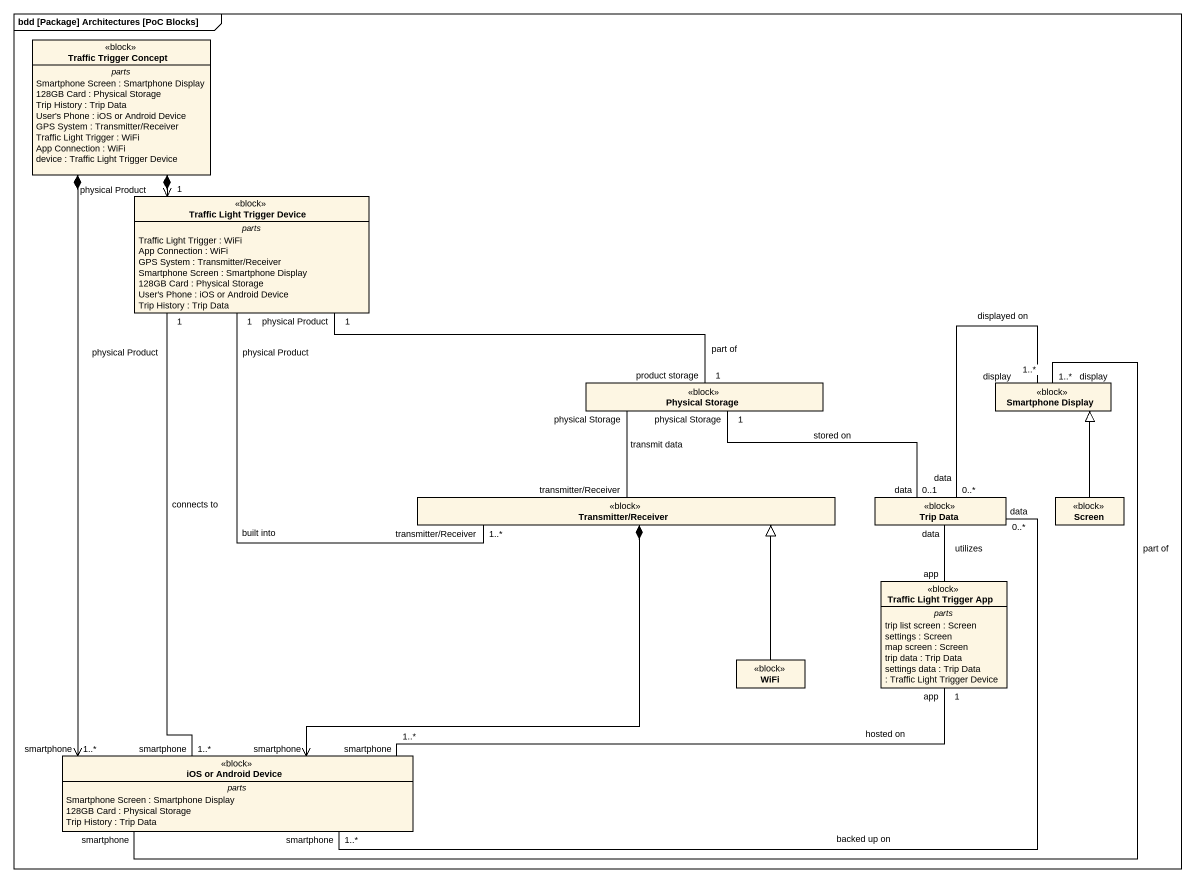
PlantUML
@startuml
mainframe bdd [Package] Architectures [PoC Blocks]
hide circle
hide empty members
class "Traffic Trigger Concept" as Traffic_Trigger_Concept <<block>> {
  -- parts --
  Smartphone Screen : Smartphone Display
  128GB Card : Physical Storage
  Trip History : Trip Data
  User's Phone : iOS or Android Device
  GPS System : Transmitter/Receiver
  Traffic Light Trigger : WiFi
  App Connection : WiFi
  device : Traffic Light Trigger Device
}
class "Traffic Light Trigger Device" as Traffic_Light_Trigger_Device <<block>> {
  -- parts --
  Traffic Light Trigger : WiFi
  App Connection : WiFi
  GPS System : Transmitter/Receiver
  Smartphone Screen : Smartphone Display
  128GB Card : Physical Storage
  User's Phone : iOS or Android Device
  Trip History : Trip Data
}
class "Physical Storage" as Physical_Storage <<block>>
class "Smartphone Display" as Smartphone_Display <<block>>
class "Transmitter/Receiver" as Transmitter_Receiver <<block>>
class "Trip Data" as Trip_Data <<block>>
class Screen <<block>>
class "Traffic Light Trigger App" as Traffic_Light_Trigger_App <<block>> {
  -- parts --
  trip list screen : Screen
  settings : Screen
  map screen : Screen
  trip data : Trip Data
  settings data : Trip Data
  : Traffic Light Trigger Device
}
class WiFi <<block>>
class "iOS or Android Device" as iOS_or_Android_Device <<block>> {
  -- parts --
  Smartphone Screen : Smartphone Display
  128GB Card : Physical Storage
  Trip History : Trip Data
}
Traffic_Trigger_Concept *--> "physical Product\n1" Traffic_Light_Trigger_Device
Traffic_Trigger_Concept *--> "smartphone\n1..*" iOS_or_Android_Device
Traffic_Light_Trigger_Device "physical Product\n1" -- "transmitter/Receiver\n1..*" Transmitter_Receiver : built into
Physical_Storage "product storage\n1" -left- "physical Product\n1" Traffic_Light_Trigger_Device : part of
Smartphone_Display "display\n1..*" -left- "smartphone" iOS_or_Android_Device : part of
Transmitter_Receiver "transmitter/Receiver" -up- "physical Storage" Physical_Storage : transmit data
Transmitter_Receiver *--> "smartphone" iOS_or_Android_Device
Trip_Data "data\n0..1" -left- "physical Storage\n1" Physical_Storage : stored on
Trip_Data "data\n0..*" -up- "display\n1..*" Smartphone_Display : displayed on
Trip_Data "data\n0..*" -left- "smartphone\n1..*" iOS_or_Android_Device : backed up on
Screen -up-|> Smartphone_Display
Traffic_Light_Trigger_App "app" -up- "data" Trip_Data : utilizes
WiFi -up-|> Transmitter_Receiver
iOS_or_Android_Device "smartphone\n1..*" -up- "physical Product\n1" Traffic_Light_Trigger_Device : connects to
iOS_or_Android_Device "smartphone\n1..*" -right- "app\n1" Traffic_Light_Trigger_App : hosted on
@enduml
